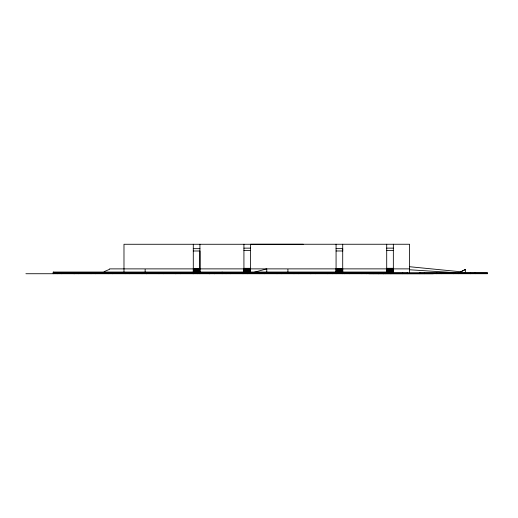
<?xml version="1.0" encoding="UTF-8"?>
<svg xmlns="http://www.w3.org/2000/svg" width="518" height="518" viewBox="0 0 518 518"><rect width="100%" height="100%" fill="white"/><g stroke="black" fill="none" stroke-linecap="round" stroke-linejoin="round"><path stroke-width="0.78" d="M460.58 272.345L460.819 271.743L465.494 269.451L465.494 272.597M460.159 272.17L465.494 269.451M254.422 272.177L266.764 268.874L266.802 272.5M303.224 244.269L123.983 244.269L123.983 272.5M386.693 248.128L393.343 248.128M243.913 248.148L250.563 248.148M193.266 248.672L199.922 248.672M336.053 248.653L342.709 248.653L342.683 250.977M243.913 250.466L250.563 250.466M386.693 250.453L393.343 250.453M193.266 250.99L199.961 250.99L199.961 268.842M336.053 250.977L342.741 250.977M243.926 268.318L250.563 268.318M386.706 268.298L393.343 268.298M193.292 268.842L199.922 268.842M336.072 268.823L342.709 268.823L342.683 272.131L336.072 272.131M409.583 268.874L109.505 268.887L109.505 269.341L104.163 271.626L104.163 272.067M193.292 269.379L199.903 269.379M243.926 269.36L250.563 269.341M336.072 269.36L342.709 269.399M386.706 269.341L393.343 269.328M243.926 269.787L250.544 269.787M386.706 269.768L393.324 269.768M193.292 269.884L199.922 269.865M336.072 269.865L342.709 269.852M243.926 270.215L250.544 270.215M386.706 270.202L393.324 270.202M193.292 270.312L199.903 270.312M336.072 270.292L342.683 270.292M243.926 270.623L250.544 270.623M386.706 270.603L393.324 270.603M193.292 270.739L199.903 270.739M336.072 270.726L342.683 270.726M243.926 271.05L250.544 271.05M386.706 271.031L393.324 271.031M193.292 271.147L199.903 271.147M336.072 271.128L342.683 271.128M243.926 271.367L250.544 271.367M386.706 271.348L393.324 271.348M336.072 271.555L342.683 271.555M193.292 271.574L199.903 271.574M243.926 271.626L250.544 271.626M386.706 271.607L393.324 271.607M336.072 271.872L342.683 271.872M193.292 271.892L199.903 271.892M53.289 272.073L53.289 273.731L53.263 272.041L393.33 272.047M193.292 272.151L199.903 272.151M391.122 272.481L393.33 272.481M53.263 272.682L390.993 272.682M391.135 272.721L487.509 272.662L487.509 273.711L368.829 273.711L368.829 273.232M53.263 273.206L390.993 273.206M391.135 273.219L407.29 273.232M419.794 273.187L487.509 273.187M193.292 273.368L199.909 273.368M336.072 273.349L342.689 273.349M25.9 273.731L433.372 273.731M335.58 273.264L337.192 273.349M409.511 269.768L455.736 272.708M464.018 273.239L465.494 273.329M321.238 273.251L322.714 273.349M409.511 266.712L460.755 271.775M475.2 272.662L475.2 273.711M458.281 272.662L458.275 273.711M441.355 273.711L441.355 272.662L441.33 273.213M436.713 272.662L436.739 273.711M424.41 272.662L424.43 273.711M419.82 272.662L419.82 273.711M409.583 272.481L409.583 244.25L250.563 244.25L250.563 272.462M407.29 272.662L407.29 273.711M402.674 272.721L402.674 273.711M393.343 244.25L393.343 272.824M390.973 272.041L390.993 273.731M390.365 273.219L390.365 273.711M386.706 244.25L386.706 272.442M385.755 273.219L385.755 273.711M383.411 273.239L383.411 273.731L383.385 272.682M383.203 272.682L383.229 273.731M378.775 272.682L378.794 273.731M378.606 272.682L378.587 273.731M373.446 273.232L373.446 273.711M366.466 272.682L366.491 273.731M361.849 272.682L361.875 273.731M349.346 272.682L349.346 273.731M344.729 272.682L344.729 273.731M342.709 244.25L342.709 273.731L342.689 273.005M336.072 244.25L336.072 273.731M332.394 272.682L332.42 273.731M327.81 272.682L327.81 273.731M315.468 272.682L315.494 273.731M298.575 273.731L298.575 272.682L298.549 273.232M293.959 272.682L293.959 273.731M287.917 269.399L287.917 272.442M281.65 272.682L281.65 273.731M277.013 272.682L277.039 273.731M264.484 272.682L264.504 273.731M259.868 272.682L259.894 273.731M247.585 272.682L247.585 273.731M243.926 244.269L243.926 272.462M242.948 272.682L242.968 273.731M230.665 272.682L230.665 273.731M226.049 272.682L226.049 273.731M222.112 272.041L222.138 273.731M214.53 272.682L214.556 273.731M214.348 272.682L214.348 273.731M209.939 272.682L209.939 273.731M209.751 272.682L209.751 273.731M209.732 272.682L209.732 273.731M199.922 244.269L199.922 273.75M197.611 272.682L197.63 273.731M193.292 244.269L193.292 273.75M192.994 272.682L193.02 273.731M180.465 272.682L180.491 273.731M163.565 273.731L163.565 272.682L163.539 273.213M158.929 272.682L158.955 273.731M146.639 272.682L146.639 273.731M146.613 272.682L146.613 273.731M145.137 269.418L145.137 272.462M142.003 272.682L142.029 273.731M129.694 272.682L129.72 273.731M125.078 272.682L125.103 273.731M112.794 272.682L112.794 273.731M108.158 272.682L108.184 273.731M95.649 272.682L95.649 273.731M91.038 272.682L91.038 273.731M78.704 272.682L78.73 273.731M74.113 272.682L74.113 273.731M74.087 272.682L74.087 273.731M61.804 272.682L61.804 273.731M57.194 272.682L57.194 273.731M470.59 273.711L470.59 272.662L470.564 273.711M453.664 273.711L453.664 272.662L453.638 273.711M310.884 273.731L310.884 272.682L310.858 273.731M175.874 273.731L175.874 272.682L175.848 273.731"/></g></svg>
